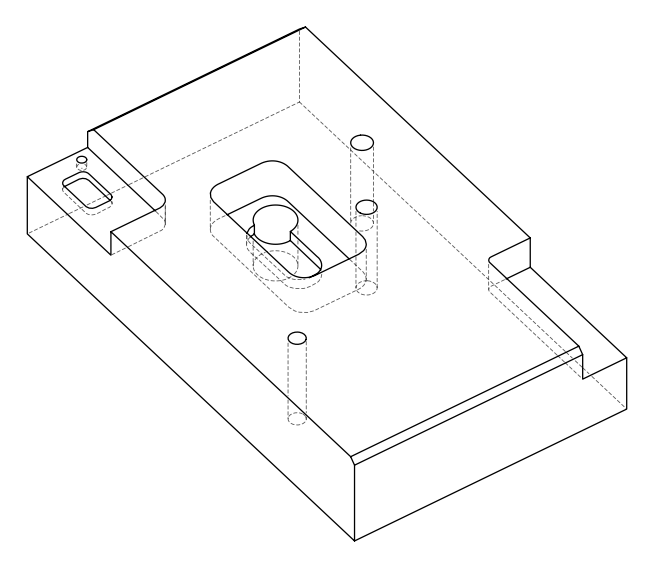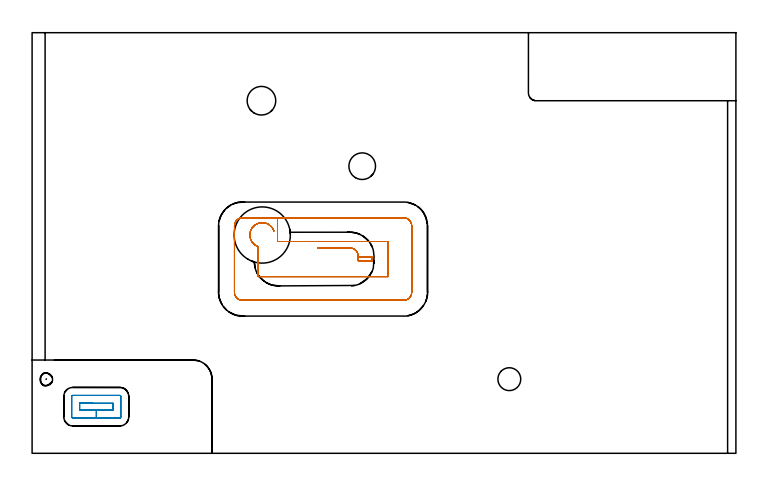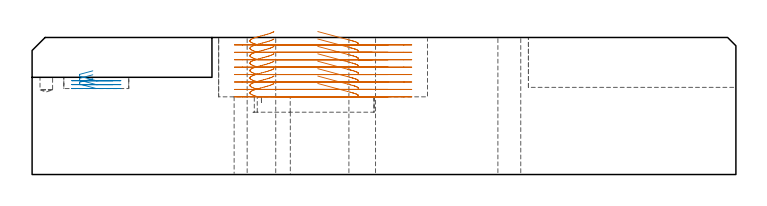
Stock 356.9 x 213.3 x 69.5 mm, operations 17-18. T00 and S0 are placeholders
(PLAN: 18 operations, 13 tool changes, 61.7 min)
(1 SPOT_DRILL | STEP1HOLE | NXT0321_9005460120000 | 0.03 min | 1 mm3)
(2 SPOT_DRILL_1 | STEP1HOLE_1 | NXT0321_9005460120000 | 0.03 min | 3 mm3)
(3 SPOT_DRILL_2 | STEP1HOLE_2 | NXT0321_9005460120000 | 0.03 min | 1 mm3)
(4 SPOT_DRILL_3 | STEP1POCKET | NXT0321_9005460120000 | 0.03 min | 2155 mm3)
(5 DRILL_THROUGH_HOLE_INTO_CENTER | STEP1HOLE | NXT0301_087 | 0.3 min | 7322 mm3)
(6 DRILL_THROUGH_HOLE_INTO_CENTER_1 | STEP1HOLE_1 | NXT0301_042 | 0.3 min | 2732 mm3)
(7 DRILL_TO_ENLARGE_THROUGH_HOLE | STEP1HOLE_1 | NXT0301_102 | 0.3 min | 7193 mm3)
(8 DRILL_THROUGH_HOLE_INTO_CENTER_2 | STEP1HOLE_2 | NXT0301_065 | 0.3 min | 4802 mm3)
(9 DRILL_TO_ENLARGE_THROUGH_HOLE_1 | STEP1HOLE_2 | NXT0301_106 | 0.3 min | 6650 mm3)
(10 INDEXABLE_INSERT_DRILL_THROUGH_HOLE_FROM_SOLID | STEP1HOLE_3 | NXT0302_028 | 0.18 min | 44310 mm3)
(11 DRILL_BLIND_HOLE_INTO_CENTER | STEP1POCKET | NXT0301_035 | 0.04 min | 228 mm3)
(12 AREA_MILL | FG_CHAMFER_SURFACE | UGT0205_001 | 4.16 min | 3707 mm3)
(13 AREA_MILL_1 | FG_CHAMFER_SURFACE_1 | UGT0205_001 | 3.03 min | 1604 mm3)
(14 MILL_CORNER_NOTCH_RECTANGULAR | CORNER_NOTCH_RECTANGULAR | NXT0201_008 | Follow Part, ap 1.5, ae 75% | 34.58 min | 91724 mm3)
(15 MILL_CORNER_NOTCH_RECTANGULAR_1 | CORNER_NOTCH_RECTANGULAR_1 | UGT0201_008 | Follow Part, ap 4, ae 75% | 5.77 min | 84481 mm3)
(16 MILL_OPEN_POCKET | POCKET_OPEN | UGT0201_094 | Follow Part, ap 5, ae 75% | 2.58 min | 49821 mm3)
(17 MILL_RECTANGULAR_POCKET | POCKET_RECTANGULAR_STRAIGHT | UGT0201_008 | Follow Part, ap 4, ae 75% | 8.78 min | 121792 mm3)
(18 MILL_RECTANGULAR_POCKET_1 | POCKET_RECTANGULAR_STRAIGHT_1 | NXT0201_009 | Follow Part, ap 2, ae 75% | 0.95 min | 3553 mm3)
(TOOL NXT0321_9005460120000 | NC Spot Drill, 142deg, 12mm, Carbide, Uncoated | D12 PA142 FL30 Z2)
(TOOL NXT0301_087 | Carbide Drill 11.6mm [860.1-1160-058A1-MM 2214] | D11.6 PA140 FL72 Z2)
(TOOL NXT0301_042 | Carbide Drill 7.1mm [860.1-0710-057A1-MM 2214] | D7.1 PA140 FL85 Z2)
(TOOL NXT0301_102 | Carbide Drill 13.5mm [860.1-1350-108A1-MM 2214] | D13.5 PA140 FL123 Z2)
(TOOL NXT0301_065 | Carbide Drill 9.4mm [860.1-0940-075A1-MM 2214] | D9.4 PA140 FL98 Z2)
(TOOL NXT0301_106 | Carbide Drill 14.5mm [860.1-1450-073A1-MM 2214] | D14.5 PA140 FL83 Z2)
(TOOL NXT0302_028 | Index. Insert Drill 28.5mm [880-D2850L32-03] | D28.5 PA176 FL86 Z2)
(TOOL NXT0301_035 | Carbide Drill 6.4mm [860.1-0640-032A1-MM 2214] | D6.4 PA140 FL53 Z2)
(TOOL UGT0205_001 | Chamfer Mill 20 x 3 x 45 deg. | D20 FL50 Z2)
(TOOL NXT0201_008 | ENDMILL 6mm [2P460-0600-NA 1630] | D6 FL26 Z6)
(TOOL UGT0201_008 | End Mill 16 mm | D16 FL32 Z4)
(TOOL UGT0201_094 | End mill 20 mm | D20 FL38 Z4)
(TOOL NXT0201_009 | ENDMILL 8mm [2P460-0800-NA 1630] | D8 FL26 Z6)
(OP 17 MILL_RECTANGULAR_POCKET)
G17 G21 G94 G90
T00 M6
G54
G17 G0 G90 X144.865 Y104.1 S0 M3
G43 Z79.5 H0
Z72.5
G94 G1 X159.926 Z68.464 F250.
X161.168 Y104.114 Z68.132
X161.473 Y104.1 Z68.05
X161.774 Y104.055 Z67.968
X162.112 Y104.003 Z67.876
X162.3 Y103.96 Z67.825
X162.627 Y103.859 Z67.733
X162.864 Y103.754 Z67.664
X163.312 Y103.526 Z67.529
X163.563 Y103.384 Z67.452
X163.638 Y103.334 Z67.428
X163.915 Y103.111 Z67.332
X164.445 Y102.572 Z67.13
X164.69 Y102.256 Z67.023
X164.893 Y101.879 Z66.908
X165.086 Y101.495 Z66.793
X165.195 Y101.242 Z66.719
X165.209 Y101.198 Z66.707
X165.301 Y100.83 Z66.605
X165.394 Y100.21 Z66.437
X165.414 Y99.831 Z66.335
X165.402 Y99.341 Z66.204
X165.4 Y99.246 Z66.179
Y97.632 Z65.746
X165.401 Y97.6 Z65.737
X172.5 F500.
Y99.4
X165.404
G0 X122.607 Y112.737 Z72.5
G1 X122.454 Y113.157 Z72.38 F250.
X122.296 Y113.478 Z72.284
X122.138 Y113.795 Z72.189
X121.628 Y114.554 Z71.944
X121.012 Y115.23 Z71.699
X120.305 Y115.81 Z71.454
X119.522 Y116.281 Z71.209
X118.677 Y116.633 Z70.964
X117.791 Y116.858 Z70.719
X116.882 Y116.952 Z70.474
X115.968 Y116.912 Z70.229
X115.07 Y116.74 Z69.984
X114.207 Y116.439 Z69.739
X113.489 Y116.069 Z69.523
X113.236 Y115.9 Z69.441
X112.942 Y115.704 Z69.346
X112.281 Y115.131 Z69.112
X111.707 Y114.471 Z68.878
X111.23 Y113.739 Z68.643
X110.86 Y112.946 Z68.409
X110.604 Y112.11 Z68.175
X110.467 Y111.247 Z67.941
X110.451 Y110.372 Z67.706
X110.49 Y110.021 Z67.611
X110.529 Y109.668 Z67.517
X110.73 Y108.831 Z67.286
X111.044 Y108.029 Z67.055
X111.465 Y107.277 Z66.824
X111.985 Y106.59 Z66.593
X112.594 Y105.981 Z66.362
X113.28 Y105.46 Z66.132
X113.587 Y105.283 Z66.037
X113.832 Y105.141 Z65.961
X114.089 Y105.023 Z65.885
X114.311 Y104.927 Z65.82
X114.6 Y104.818 Z65.737
Y89.6 F500.
X180.5
Y107.4
X124.421
Y119.4
X106.6
G3 X102.6 Y115.4 R4.
G1 Y81.6
G3 X106.6 Y77.6 R4.
G1 X188.5
G3 X192.5 Y81.6 R4.
G1 Y115.4
G3 X188.5 Y119.4 R4.
G1 X124.421
X123.421
G0 X144.864 Y104.1 Z68.737
G1 X159.926 Z64.702 F250.
X161.168 Y104.114 Z64.369
X161.536 Y104.094 Z64.27
X161.562 Y104.091 Z64.263
X161.925 Y104.03 Z64.165
X162.25 Y103.972 Z64.076
X162.567 Y103.877 Z63.987
X162.75 Y103.804 Z63.934
X162.929 Y103.721 Z63.882
X163.545 Y103.393 Z63.694
X163.638 Y103.334 Z63.665
X163.823 Y103.185 Z63.601
X163.996 Y103.023 Z63.538
X164.255 Y102.78 Z63.443
X164.473 Y102.539 Z63.356
X164.689 Y102.257 Z63.261
X164.903 Y101.86 Z63.14
X165.086 Y101.495 Z63.03
X165.195 Y101.242 Z62.956
X165.209 Y101.198 Z62.944
X165.301 Y100.83 Z62.842
X165.394 Y100.21 Z62.675
X165.414 Y99.831 Z62.573
X165.4 Y99.246 Z62.416
Y97.632 Z61.984
X165.401 Y97.6 Z61.975
X172.5 F500.
Y99.4
X165.404
G0 X122.608 Y112.734 Z68.737
G1 X122.454 Y113.157 Z68.617 F250.
X122.296 Y113.478 Z68.521
X122.138 Y113.795 Z68.426
X121.618 Y114.566 Z68.177
X120.99 Y115.251 Z67.928
X120.268 Y115.836 Z67.679
X119.468 Y116.308 Z67.43
X118.606 Y116.656 Z67.181
X117.702 Y116.873 Z66.932
X116.776 Y116.954 Z66.683
X115.849 Y116.897 Z66.434
X114.94 Y116.704 Z66.185
X114.069 Y116.378 Z65.936
X113.757 Y116.212 Z65.841
X113.445 Y116.045 Z65.746
X112.665 Y115.483 Z65.489
X111.98 Y114.809 Z65.231
X111.407 Y114.038 Z64.974
X110.958 Y113.188 Z64.716
X110.645 Y112.279 Z64.459
X110.475 Y111.333 Z64.201
X110.451 Y110.372 Z63.944
X110.49 Y110.021 Z63.849
X110.529 Y109.668 Z63.754
X110.759 Y108.741 Z63.498
X111.128 Y107.859 Z63.242
X111.625 Y107.044 Z62.986
X112.241 Y106.313 Z62.73
X112.96 Y105.684 Z62.474
X113.767 Y105.172 Z62.218
X114.088 Y105.023 Z62.123
X114.311 Y104.927 Z62.058
X114.6 Y104.818 Z61.975
Y89.6 F500.
X180.5
Y107.4
X124.421
Y119.4
X106.6
G3 X102.6 Y115.4 R4.
G1 Y81.6
G3 X106.6 Y77.6 R4.
G1 X188.5
G3 X192.5 Y81.6 R4.
G1 Y115.4
G3 X188.5 Y119.4 R4.
G1 X124.421
X123.421
G0 X144.864 Y104.1 Z64.975
G1 X159.926 Z60.939 F250.
X161.168 Y104.114 Z60.606
X161.551 Y104.092 Z60.504
X161.914 Y104.032 Z60.405
X162.245 Y103.973 Z60.315
X162.568 Y103.877 Z60.225
X162.75 Y103.804 Z60.172
X162.929 Y103.721 Z60.119
X163.539 Y103.396 Z59.934
X163.641 Y103.332 Z59.902
X163.679 Y103.301 Z59.889
X163.954 Y103.076 Z59.793
X164.102 Y102.935 Z59.738
X164.342 Y102.672 Z59.643
X164.524 Y102.472 Z59.571
X164.689 Y102.257 Z59.498
X164.903 Y101.859 Z59.377
X165.084 Y101.499 Z59.269
X165.197 Y101.235 Z59.192
X165.209 Y101.198 Z59.182
X165.301 Y100.83 Z59.08
X165.394 Y100.21 Z58.912
X165.414 Y99.831 Z58.81
X165.4 Y99.246 Z58.654
Y97.632 Z58.221
X165.401 Y97.6 Z58.212
X172.5 F500.
Y99.4
X165.404
G0 X122.608 Y112.736 Z64.975
G1 X122.55 Y112.891 Z64.931 F250.
X122.425 Y113.222 Z64.836
X122.038 Y113.962 Z64.612
X121.556 Y114.643 Z64.388
X120.987 Y115.254 Z64.165
X120.716 Y115.481 Z64.07
X120.445 Y115.709 Z63.975
X119.692 Y116.191 Z63.736
X118.879 Y116.561 Z63.496
X118.021 Y116.812 Z63.257
X117.136 Y116.939 Z63.017
X116.243 Y116.938 Z62.778
X115.358 Y116.81 Z62.538
X114.501 Y116.558 Z62.299
X114.177 Y116.415 Z62.204
X113.96 Y116.32 Z62.141
X113.752 Y116.209 Z62.077
X113.44 Y116.042 Z61.983
X112.755 Y115.558 Z61.758
X112.141 Y114.986 Z61.533
X111.609 Y114.338 Z61.308
X111.168 Y113.624 Z61.083
X110.827 Y112.858 Z60.859
X110.724 Y112.52 Z60.764
X110.621 Y112.181 Z60.669
X110.47 Y111.283 Z60.425
X110.451 Y110.372 Z60.181
X110.49 Y110.021 Z60.086
X110.529 Y109.668 Z59.991
X110.759 Y108.742 Z59.735
X111.127 Y107.861 Z59.48
X111.624 Y107.046 Z59.224
X112.239 Y106.316 Z58.968
X112.957 Y105.687 Z58.712
X113.762 Y105.174 Z58.457
X114.084 Y105.025 Z58.362
X114.314 Y104.926 Z58.294
X114.6 Y104.818 Z58.212
Y89.6 F500.
X180.5
Y107.4
X124.421
Y119.4
X106.6
G3 X102.6 Y115.4 R4.
G1 Y81.6
G3 X106.6 Y77.6 R4.
G1 X188.5
G3 X192.5 Y81.6 R4.
G1 Y115.4
G3 X188.5 Y119.4 R4.
G1 X124.421
X123.421
G0 X144.865 Y104.1 Z61.212
G1 X159.926 Z57.177 F250.
X161.168 Y104.114 Z56.844
X161.51 Y104.098 Z56.752
X162.3 Y103.961 Z56.538
X162.627 Y103.859 Z56.446
X162.864 Y103.754 Z56.376
X163.312 Y103.526 Z56.241
X163.667 Y103.311 Z56.13
X163.693 Y103.29 Z56.121
X163.967 Y103.063 Z56.026
X164.474 Y102.538 Z55.83
X164.689 Y102.256 Z55.735
X164.895 Y101.875 Z55.619
X165.084 Y101.499 Z55.506
X165.197 Y101.235 Z55.43
X165.209 Y101.198 Z55.419
X165.301 Y100.83 Z55.317
X165.394 Y100.21 Z55.15
X165.414 Y99.831 Z55.048
X165.4 Y99.246 Z54.891
Y97.632 Z54.459
X165.401 Y97.6 Z54.45
X172.5 F500.
Y99.4
X165.404
G0 X122.608 Y112.735 Z61.212
G1 X122.55 Y112.891 Z61.168 F250.
X122.425 Y113.222 Z61.073
X122.015 Y113.999 Z60.838
X121.499 Y114.711 Z60.602
X120.889 Y115.344 Z60.367
X120.196 Y115.885 Z60.131
X119.892 Y116.066 Z60.036
X119.588 Y116.247 Z59.941
X118.669 Y116.636 Z59.674
X117.7 Y116.873 Z59.407
X116.705 Y116.954 Z59.139
X115.711 Y116.877 Z58.872
X114.741 Y116.642 Z58.605
X114.064 Y116.375 Z58.41
X113.752 Y116.209 Z58.315
X113.44 Y116.042 Z58.22
X112.755 Y115.558 Z57.995
X112.141 Y114.986 Z57.771
X111.609 Y114.338 Z57.546
X111.168 Y113.624 Z57.321
X110.827 Y112.858 Z57.096
X110.724 Y112.52 Z57.001
X110.621 Y112.181 Z56.907
X110.47 Y111.283 Z56.663
X110.451 Y110.372 Z56.419
X110.49 Y110.021 Z56.324
X110.529 Y109.668 Z56.229
X110.759 Y108.742 Z55.973
X111.127 Y107.861 Z55.717
X111.624 Y107.046 Z55.461
X112.239 Y106.316 Z55.206
X112.957 Y105.687 Z54.95
X113.762 Y105.174 Z54.694
X114.084 Y105.025 Z54.599
X114.314 Y104.926 Z54.532
X114.6 Y104.818 Z54.45
Y89.6 F500.
X180.5
Y107.4
X124.421
Y119.4
X106.6
G3 X102.6 Y115.4 R4.
G1 Y81.6
G3 X106.6 Y77.6 R4.
G1 X188.5
G3 X192.5 Y81.6 R4.
G1 Y115.4
G3 X188.5 Y119.4 R4.
G1 X124.421
X123.421
G0 X144.864 Y104.1 Z57.45
G1 X159.926 Z53.414 F250.
X161.168 Y104.114 Z53.081
X161.536 Y104.094 Z52.983
X161.561 Y104.091 Z52.976
X161.925 Y104.03 Z52.877
X162.25 Y103.972 Z52.788
X162.567 Y103.877 Z52.7
X162.75 Y103.804 Z52.647
X162.929 Y103.721 Z52.594
X163.545 Y103.393 Z52.407
X163.638 Y103.334 Z52.378
X163.829 Y103.181 Z52.312
X164.007 Y103.013 Z52.247
X164.265 Y102.769 Z52.151
X164.473 Y102.539 Z52.068
X164.689 Y102.257 Z51.973
X164.903 Y101.859 Z51.852
X165.086 Y101.495 Z51.743
X165.195 Y101.242 Z51.669
X165.209 Y101.198 Z51.657
X165.301 Y100.83 Z51.555
X165.394 Y100.21 Z51.387
X165.414 Y99.831 Z51.285
X165.4 Y99.246 Z51.129
Y97.632 Z50.696
X165.401 Y97.6 Z50.687
X172.5 F500.
Y99.4
X165.404
G0 X122.608 Y112.734 Z57.45
G1 X122.454 Y113.157 Z57.329 F250.
X122.296 Y113.478 Z57.233
X122.138 Y113.795 Z57.138
X121.618 Y114.566 Z56.889
X120.99 Y115.251 Z56.64
X120.268 Y115.836 Z56.391
X119.468 Y116.308 Z56.142
X118.606 Y116.656 Z55.893
X117.702 Y116.873 Z55.644
X116.776 Y116.954 Z55.395
X115.849 Y116.897 Z55.146
X114.94 Y116.704 Z54.897
X114.069 Y116.378 Z54.648
X113.757 Y116.212 Z54.554
X113.445 Y116.045 Z54.459
X112.665 Y115.483 Z54.201
X111.98 Y114.809 Z53.944
X111.407 Y114.038 Z53.686
X110.958 Y113.188 Z53.429
X110.645 Y112.279 Z53.171
X110.475 Y111.333 Z52.914
X110.451 Y110.372 Z52.656
X110.49 Y110.021 Z52.561
X110.529 Y109.668 Z52.466
X110.759 Y108.741 Z52.21
X111.128 Y107.859 Z51.954
X111.625 Y107.044 Z51.698
X112.241 Y106.313 Z51.442
X112.96 Y105.684 Z51.186
X113.767 Y105.172 Z50.93
X114.088 Y105.023 Z50.835
X114.311 Y104.927 Z50.77
X114.6 Y104.818 Z50.687
Y89.6 F500.
X180.5
Y107.4
X124.421
Y119.4
X106.6
G3 X102.6 Y115.4 R4.
G1 Y81.6
G3 X106.6 Y77.6 R4.
G1 X188.5
G3 X192.5 Y81.6 R4.
G1 Y115.4
G3 X188.5 Y119.4 R4.
G1 X124.421
X123.421
G0 X144.864 Y104.1 Z53.687
G1 X159.926 Z49.652 F250.
X161.168 Y104.114 Z49.319
X161.547 Y104.093 Z49.217
X161.911 Y104.032 Z49.118
X162.244 Y103.974 Z49.028
X162.568 Y103.877 Z48.937
X162.751 Y103.804 Z48.884
X162.929 Y103.721 Z48.832
X163.537 Y103.397 Z48.647
X163.689 Y103.293 Z48.598
X163.964 Y103.067 Z48.502
X164.101 Y102.937 Z48.452
X164.34 Y102.674 Z48.356
X164.523 Y102.473 Z48.283
X164.688 Y102.257 Z48.211
X164.904 Y101.858 Z48.089
X165.086 Y101.495 Z47.98
X165.195 Y101.242 Z47.906
X165.209 Y101.198 Z47.894
X165.301 Y100.83 Z47.792
X165.394 Y100.21 Z47.625
X165.414 Y99.831 Z47.523
X165.4 Y99.246 Z47.366
Y97.632 Z46.934
X165.401 Y97.6 Z46.925
X172.5 F500.
Y99.4
X165.404
G0 X122.608 Y112.736 Z53.687
G1 X122.55 Y112.889 Z53.644 F250.
X122.426 Y113.221 Z53.549
X122.095 Y113.867 Z53.354
X121.691 Y114.47 Z53.16
X121.22 Y115.023 Z52.965
X120.961 Y115.264 Z52.87
X120.702 Y115.506 Z52.775
X119.939 Y116.049 Z52.524
X119.104 Y116.473 Z52.273
X118.215 Y116.767 Z52.023
X117.292 Y116.926 Z51.772
X116.355 Y116.945 Z51.521
X115.426 Y116.825 Z51.27
X114.526 Y116.567 Z51.019
X114.201 Y116.426 Z50.924
X113.972 Y116.326 Z50.857
X113.751 Y116.208 Z50.79
X113.439 Y116.041 Z50.695
X112.755 Y115.557 Z50.47
X112.141 Y114.987 Z50.246
X111.609 Y114.339 Z50.021
X111.169 Y113.626 Z49.797
X110.828 Y112.86 Z49.572
X110.724 Y112.522 Z49.477
X110.621 Y112.184 Z49.383
X110.47 Y111.284 Z49.138
X110.451 Y110.372 Z48.894
X110.535 Y109.693 Z48.71
X110.593 Y109.344 Z48.615
X110.851 Y108.482 Z48.374
X111.23 Y107.667 Z48.133
X111.722 Y106.914 Z47.892
X112.316 Y106.238 Z47.651
X113. Y105.655 Z47.41
X113.761 Y105.175 Z47.169
X114.082 Y105.026 Z47.075
X114.315 Y104.925 Z47.007
X114.6 Y104.818 Z46.925
Y89.6 F500.
X180.5
Y107.4
X124.421
Y119.4
X106.6
G3 X102.6 Y115.4 R4.
G1 Y81.6
G3 X106.6 Y77.6 R4.
G1 X188.5
G3 X192.5 Y81.6 R4.
G1 Y115.4
G3 X188.5 Y119.4 R4.
G1 X124.421
X123.421
G0 X144.865 Y104.1 Z49.925
G1 X159.926 Z45.889 F250.
X161.168 Y104.114 Z45.557
X161.51 Y104.098 Z45.465
X162.3 Y103.961 Z45.25
X162.627 Y103.859 Z45.158
X162.864 Y103.754 Z45.089
X163.312 Y103.526 Z44.954
X163.675 Y103.305 Z44.84
X163.707 Y103.278 Z44.829
X163.981 Y103.051 Z44.734
X164.473 Y102.538 Z44.543
X164.689 Y102.256 Z44.448
X164.896 Y101.875 Z44.332
X165.086 Y101.495 Z44.218
X165.195 Y101.242 Z44.144
X165.209 Y101.198 Z44.132
X165.301 Y100.83 Z44.03
X165.394 Y100.21 Z43.862
X165.414 Y99.831 Z43.76
X165.4 Y99.246 Z43.604
Y97.632 Z43.171
X165.401 Y97.6 Z43.162
X172.5 F500.
Y99.4
X165.404
G0 X122.608 Y112.736 Z49.925
G1 X122.55 Y112.889 Z49.881 F250.
X122.426 Y113.221 Z49.786
X121.954 Y114.095 Z49.52
X121.349 Y114.884 Z49.254
X120.628 Y115.567 Z48.987
X120.34 Y115.773 Z48.893
X120.052 Y115.98 Z48.798
X119.241 Y116.414 Z48.551
X118.374 Y116.725 Z48.304
X117.471 Y116.906 Z48.057
X116.551 Y116.953 Z47.811
X115.635 Y116.864 Z47.564
X114.741 Y116.642 Z47.317
X114.063 Y116.375 Z47.122
X113.751 Y116.208 Z47.027
X113.439 Y116.041 Z46.932
X112.755 Y115.557 Z46.708
X112.141 Y114.987 Z46.483
X111.609 Y114.339 Z46.259
X111.169 Y113.626 Z46.034
X110.828 Y112.86 Z45.81
X110.724 Y112.522 Z45.715
X110.621 Y112.184 Z45.62
X110.47 Y111.284 Z45.376
X110.451 Y110.372 Z45.131
X110.534 Y109.7 Z44.95
X110.591 Y109.351 Z44.855
X110.849 Y108.488 Z44.613
X111.228 Y107.671 Z44.372
X111.72 Y106.916 Z44.131
X112.314 Y106.24 Z43.89
X112.999 Y105.656 Z43.648
X113.761 Y105.175 Z43.407
X114.082 Y105.026 Z43.312
X114.315 Y104.925 Z43.244
X114.6 Y104.818 Z43.162
Y89.6 F500.
X180.5
Y107.4
X124.421
Y119.4
X106.6
G3 X102.6 Y115.4 R4.
G1 Y81.6
G3 X106.6 Y77.6 R4.
G1 X188.5
G3 X192.5 Y81.6 R4.
G1 Y115.4
G3 X188.5 Y119.4 R4.
G1 X124.421
X123.421
G0 X144.864 Y104.1 Z46.162
G1 X159.926 Z42.127 F250.
X161.168 Y104.114 Z41.794
X161.536 Y104.094 Z41.695
X161.561 Y104.091 Z41.688
X161.925 Y104.03 Z41.59
X162.25 Y103.972 Z41.501
X162.567 Y103.877 Z41.412
X162.75 Y103.804 Z41.36
X162.929 Y103.721 Z41.307
X163.545 Y103.393 Z41.12
X163.639 Y103.334 Z41.09
X163.837 Y103.174 Z41.022
X164.021 Y102.999 Z40.954
X164.279 Y102.754 Z40.858
X164.473 Y102.539 Z40.781
X164.689 Y102.257 Z40.686
X164.904 Y101.858 Z40.564
X165.086 Y101.495 Z40.455
X165.195 Y101.242 Z40.381
X165.209 Y101.198 Z40.369
X165.301 Y100.83 Z40.267
X165.394 Y100.21 Z40.1
X165.414 Y99.831 Z39.998
X165.4 Y99.246 Z39.841
Y97.632 Z39.409
X165.401 Y97.6 Z39.4
X172.5 F500.
Y99.4
X165.404
G0 X122.608 Y112.734 Z46.162
G1 X122.454 Y113.157 Z46.042 F250.
X122.296 Y113.478 Z45.946
X122.138 Y113.795 Z45.851
X121.618 Y114.566 Z45.602
X120.99 Y115.251 Z45.353
X120.268 Y115.836 Z45.104
X119.468 Y116.308 Z44.855
X118.606 Y116.656 Z44.606
X117.702 Y116.873 Z44.357
X116.776 Y116.954 Z44.108
X115.849 Y116.897 Z43.859
X114.94 Y116.703 Z43.61
X114.069 Y116.378 Z43.361
X113.757 Y116.212 Z43.266
X113.445 Y116.045 Z43.171
X112.665 Y115.483 Z42.914
X111.98 Y114.809 Z42.656
X111.407 Y114.038 Z42.399
X110.958 Y113.188 Z42.141
X110.645 Y112.279 Z41.884
X110.475 Y111.333 Z41.626
X110.451 Y110.372 Z41.369
X110.49 Y110.021 Z41.274
X110.529 Y109.668 Z41.179
X110.74 Y108.801 Z40.94
X111.072 Y107.972 Z40.701
X111.518 Y107.198 Z40.461
X112.069 Y106.496 Z40.222
X112.714 Y105.879 Z39.983
X113.44 Y105.359 Z39.744
X114.088 Y105.023 Z39.548
X114.311 Y104.927 Z39.483
X114.6 Y104.818 Z39.4
Y89.6 F500.
X180.5
Y107.4
X124.421
Y119.4
X106.6
G3 X102.6 Y115.4 R4.
G1 Y81.6
G3 X106.6 Y77.6 R4.
G1 X188.5
G3 X192.5 Y81.6 R4.
G1 Y115.4
G3 X188.5 Y119.4 R4.
G1 X124.421
X123.421
G0 Z79.5
M5
M2
(OP 18 MILL_RECTANGULAR_POCKET_1)
G17 G21 G94 G90
T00 M6
G54
G17 G0 G90 X30.782 Y25.4 S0 M3
G43 Z79.5 H1
Z52.577
G94 G1 X24.1 Z50.787 F250.
Y21.9 Z49.849
X32.55 Z47.585
X41. F500.
Y25.4
X24.1
Y21.9
X32.55
Y17.9
X44.5
G3 X45. Y18.4 R0.5
G1 Y28.9
G3 X44.5 Y29.4 R0.5
G1 X20.6
G3 X20.1 Y28.9 R0.5
G1 Y18.4
G3 X20.6 Y17.9 R0.5
G1 X32.55
X33.55
G0 X30.782 Y25.4 Z50.585
G1 X24.1 Z48.794 F250.
Y21.9 Z47.856
X32.55 Z45.592
X41. F500.
Y25.4
X24.1
Y21.9
X32.55
Y17.9
X44.5
G3 X45. Y18.4 R0.5
G1 Y28.9
G3 X44.5 Y29.4 R0.5
G1 X20.6
G3 X20.1 Y28.9 R0.5
G1 Y18.4
G3 X20.6 Y17.9 R0.5
G1 X32.55
X33.55
G0 X30.782 Y25.4 Z48.592
G1 X24.1 Z46.802 F250.
Y21.9 Z45.864
X32.55 Z43.6
X41. F500.
Y25.4
X24.1
Y21.9
X32.55
Y17.9
X44.5
G3 X45. Y18.4 R0.5
G1 Y28.9
G3 X44.5 Y29.4 R0.5
G1 X20.6
G3 X20.1 Y28.9 R0.5
G1 Y18.4
G3 X20.6 Y17.9 R0.5
G1 X32.55
X33.55
G0 Z79.5
M5
M2
